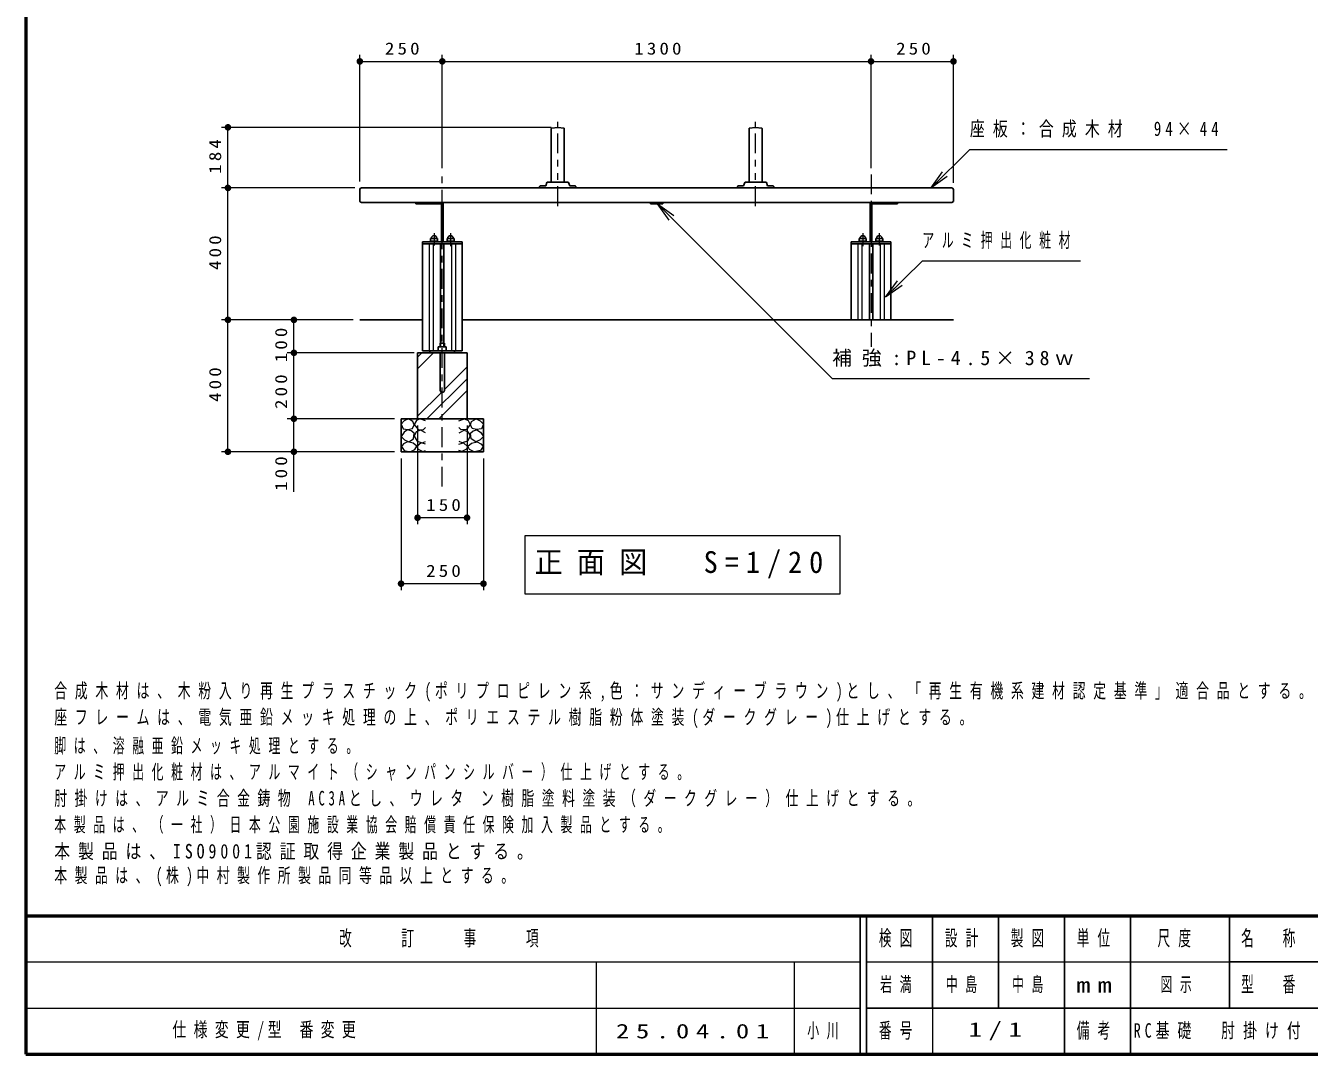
# Model space of a CAD drawing. Units: millimetres on the paper, scale 1:20. Extents: x -365 to 0, y 0 to 257.
# Drawn here: x -365 to -170.4, y 0 to 156 of the extents above; entities that cross this region are included whole.
import ezdxf

# ---------------------------------------------------------------- set-up
doc = ezdxf.new("R2010")
doc.units = ezdxf.units.MM
doc.linetypes.add('USER2', pattern=[6, 3, -1, 1, -1])
doc.linetypes.add('USER3', pattern=[8, 3, -1, 1, -1, 1, -1])
doc.layers.add('1_20', color=7, linetype='Continuous', lineweight=25)
doc.layers.add('LY_4', color=7, linetype='Continuous', lineweight=13)
doc.layers.add('99', color=7, linetype='Continuous')
doc.layers.add('CLASS1', color=7, linetype='Continuous')
doc.styles.add('ＭＳ ゴシック', font='')
doc.styles.get('ＭＳ ゴシック').set_extended_font_data('MS Gothic')

# ---------------------------------------------------------------- blocks, each defined once
blk = doc.blocks.new('filled_dot')
at = {"color": 0, "linetype": 'Continuous', "lineweight": -2, "const_width": 1.25}
blk.add_lwpolyline([(-0.625, 0, 1), (0.625, 0, 1)], format="xyb", close=True, dxfattribs=at)

msp = doc.modelspace()

# ---------------------------------------------------------------- linework, layer by layer
at = {"layer": '1_20', "lineweight": 13}
for p, q in [((-314.336, 132.353), (-314.336, 151.541)), ((-314.336, 150.541), (-301.836, 150.541)), ((-301.836, 134.353), (-301.836, 151.541)), ((-301.836, 150.541), (-236.836, 150.541)), ((-236.836, 134.353), (-236.836, 151.541)), ((-236.836, 150.541), (-224.336, 150.541)), ((-224.336, 132.103), (-224.336, 151.541)), ((-285.336, 140.541), (-335.336, 140.541)), ((-334.336, 131.353), (-334.336, 140.541)), ((-227.751, 131.318), (-225.984, 133.792)), ((-227.751, 131.318), (-225.63, 133.439)), ((-225.276, 133.085), (-227.751, 131.318)), ((-315.086, 131.353), (-335.336, 131.353)), ((-315.086, 131.353), (-335.336, 131.353)), ((-334.336, 111.353), (-334.336, 131.353)), ((-267.439, 126.453), (-269.207, 128.928)), ((-269.207, 128.928), (-266.732, 127.16)), ((-269.207, 128.928), (-267.086, 126.807)), ((-303.836, 122.903), (-303.836, 106.653)), ((-303.221, 122.903), (-303.221, 106.653)), ((-300.451, 122.903), (-300.451, 106.653)), ((-299.836, 122.903), (-299.836, 106.653)), ((-238.836, 122.903), (-238.836, 111.353)), ((-238.221, 122.903), (-238.221, 111.353)), ((-235.451, 122.903), (-235.451, 111.353)), ((-234.836, 122.903), (-234.836, 111.353)), ((-234.617, 114.814), (-232.836, 117.28)), ((-234.617, 114.814), (-232.484, 116.924)), ((-232.133, 116.569), (-234.617, 114.814)), ((-315.336, 111.353), (-335.336, 111.353)), ((-334.336, 91.353), (-334.336, 111.353)), ((-324.336, 106.353), (-324.336, 111.353)), ((-306.586, 106.353), (-325.336, 106.353)), ((-306.086, 106.353), (-325.336, 106.353)), ((-324.336, 96.353), (-324.336, 106.353)), ((-305.586, 103.914), (-303.147, 106.353)), ((-305.586, 105.71), (-304.943, 106.353)), ((-301.519, 100.797), (-298.086, 104.229)), ((-304.166, 96.353), (-298.086, 102.433)), ((-305.586, 96.729), (-301.952, 100.363)), ((-302.37, 96.353), (-298.086, 100.637)), ((-309.086, 96.353), (-325.336, 96.353)), ((-324.336, 85.275), (-324.336, 96.353)), ((-305.586, 95.353), (-305.586, 80.353)), ((-298.086, 95.353), (-298.086, 80.353)), ((-309.086, 91.353), (-335.336, 91.353)), ((-308.086, 90.353), (-308.086, 70.353)), ((-295.586, 90.353), (-295.586, 70.353)), ((-298.086, 81.353), (-305.586, 81.353)), ((-289.337, 78.629), (-289.337, 69.829)), ((-241.537, 78.629), (-289.337, 78.629)), ((-241.537, 69.829), (-241.537, 78.629)), ((-295.586, 71.353), (-308.086, 71.353)), ((-289.337, 69.829), (-241.537, 69.829))]:
    msp.add_line(p, q, dxfattribs=at)
at = {"layer": '1_20'}
for p, q in [((-285.336, 132.228), (-285.336, 140.348)), ((-284.336, 140.541), (-285.293, 140.397)), ((-284.336, 140.541), (-283.379, 140.397)), ((-283.336, 132.228), (-283.336, 140.348)), ((-255.336, 132.228), (-255.336, 140.348)), ((-254.336, 140.541), (-255.293, 140.397)), ((-254.336, 140.541), (-253.379, 140.397)), ((-253.336, 132.228), (-253.336, 140.348)), ((-314.336, 131.103), (-314.336, 129.403)), ((-314.086, 131.353), (-224.586, 131.353)), ((-287.086, 131.353), (-287.075, 131.558)), ((-281.586, 131.353), (-287.086, 131.353)), ((-286.975, 131.653), (-286.202, 131.653)), ((-285.974, 132.164), (-286.155, 131.685)), ((-284.336, 132.228), (-285.88, 132.228)), ((-284.336, 132.228), (-282.792, 132.228)), ((-282.698, 132.164), (-282.517, 131.685)), ((-281.697, 131.653), (-282.47, 131.653)), ((-281.586, 131.353), (-281.597, 131.558)), ((-257.086, 131.353), (-257.075, 131.558)), ((-251.586, 131.353), (-257.086, 131.353)), ((-256.975, 131.653), (-256.202, 131.653)), ((-255.974, 132.164), (-256.155, 131.685)), ((-254.336, 132.228), (-255.88, 132.228)), ((-254.336, 132.228), (-252.792, 132.228)), ((-252.698, 132.164), (-252.517, 131.685)), ((-251.697, 131.653), (-252.47, 131.653)), ((-251.586, 131.353), (-251.597, 131.558)), ((-224.336, 131.103), (-224.336, 129.403)), ((-314.086, 129.153), (-224.586, 129.153)), ((-305.836, 129.153), (-305.836, 128.928)), ((-305.836, 128.928), (-301.949, 128.928)), ((-301.949, 128.928), (-301.949, 123.203)), ((-301.724, 128.928), (-301.724, 123.203)), ((-270.286, 129.153), (-270.286, 128.928)), ((-270.286, 128.928), (-268.386, 128.928)), ((-268.386, 129.153), (-268.386, 128.928)), ((-236.949, 128.928), (-236.949, 123.203)), ((-232.836, 128.928), (-236.724, 128.928)), ((-236.724, 128.928), (-236.724, 123.203)), ((-232.836, 129.153), (-232.836, 128.928)), ((-304.836, 123.203), (-304.836, 106.653)), ((-304.836, 123.203), (-298.836, 123.203)), ((-304.836, 122.903), (-298.836, 122.903)), ((-303.611, 123.703), (-303.611, 123.203)), ((-303.611, 123.703), (-302.561, 123.703)), ((-303.611, 123.303), (-302.561, 123.303)), ((-302.561, 123.703), (-302.561, 123.203)), ((-302.086, 122.903), (-302.086, 107.218)), ((-301.586, 122.903), (-301.586, 107.218)), ((-301.111, 123.703), (-300.061, 123.703)), ((-301.111, 123.703), (-301.111, 123.203)), ((-301.111, 123.303), (-300.061, 123.303)), ((-300.061, 123.703), (-300.061, 123.203)), ((-298.836, 123.203), (-298.836, 106.653)), ((-239.836, 123.203), (-239.836, 111.353)), ((-233.836, 123.203), (-239.836, 123.203)), ((-233.836, 122.903), (-239.836, 122.903)), ((-237.561, 123.703), (-238.611, 123.703)), ((-238.611, 123.703), (-238.611, 123.203)), ((-237.561, 123.303), (-238.611, 123.303)), ((-237.561, 123.703), (-237.561, 123.203)), ((-237.086, 122.903), (-237.086, 111.353)), ((-236.586, 122.903), (-236.586, 111.353)), ((-236.111, 123.703), (-236.111, 123.203)), ((-235.061, 123.703), (-236.111, 123.703)), ((-235.061, 123.303), (-236.111, 123.303)), ((-235.061, 123.703), (-235.061, 123.203)), ((-233.836, 123.203), (-233.836, 111.353)), ((-314.336, 111.353), (-304.836, 111.353)), ((-298.836, 111.353), (-224.336, 111.353)), ((-302.441, 107.268), (-301.231, 107.268)), ((-302.441, 107.268), (-302.441, 106.653)), ((-302.154, 107.841), (-301.519, 107.841)), ((-302.154, 107.841), (-302.154, 107.268)), ((-301.519, 107.841), (-301.519, 107.268)), ((-301.231, 107.268), (-301.231, 106.674)), ((-305.586, 106.353), (-305.586, 96.353)), ((-305.586, 106.353), (-298.086, 106.353)), ((-304.836, 106.653), (-298.836, 106.653)), ((-303.711, 106.653), (-303.711, 106.353)), ((-302.154, 106.353), (-302.154, 100.659)), ((-301.519, 106.353), (-301.519, 100.659)), ((-299.961, 106.653), (-299.961, 106.353)), ((-298.086, 106.353), (-298.086, 96.353)), ((-308.086, 96.353), (-308.086, 91.353)), ((-308.086, 96.353), (-295.586, 96.353)), ((-295.586, 96.353), (-295.586, 91.353)), ((-308.086, 91.353), (-295.586, 91.353))]:
    msp.add_line(p, q, dxfattribs=at)
at = {"layer": '1_20', "linetype": 'USER3', "lineweight": 13}
for p, q in [((-284.336, 128.604), (-284.336, 141.396)), ((-254.336, 128.604), (-254.336, 141.396))]:
    msp.add_line(p, q, dxfattribs=at)
at = {"layer": '1_20', "linetype": 'USER2', "lineweight": 13}
for p, q in [((-301.836, 86.073), (-301.836, 133.403)), ((-236.836, 133.403), (-236.836, 107.278)), ((-303.086, 124.479), (-303.086, 122.64)), ((-300.586, 124.479), (-300.586, 122.501)), ((-238.086, 124.479), (-238.086, 122.501)), ((-235.586, 124.479), (-235.586, 122.64))]:
    msp.add_line(p, q, dxfattribs=at)
at = {"layer": '1_20', "lineweight": 13}
for points in [[(-227.751, 131.318), (-221.864, 137.205), (-182.85, 137.205)], [(-269.207, 128.928), (-242.732, 102.453), (-203.718, 102.453)], [(-234.617, 114.814), (-229.055, 120.318), (-205.055, 120.318)], [(-304.365, 96.038), (-305.221, 96.355), (-305.76, 96.086), (-306.076, 95.484), (-305.49, 94.723), (-304.714, 94.66), (-304.365, 95.056)], [(-299.307, 96.038), (-298.451, 96.355), (-297.913, 96.086), (-297.596, 95.484), (-298.182, 94.723), (-298.958, 94.66), (-299.307, 95.056)], [(-304.381, 94.232), (-305.142, 94.628), (-305.775, 94.375), (-306.076, 93.725), (-305.633, 92.949), (-304.872, 92.711), (-304.381, 92.917)], [(-299.291, 94.232), (-298.53, 94.628), (-297.897, 94.375), (-297.596, 93.725), (-298.039, 92.949), (-298.8, 92.711), (-299.291, 92.917)], [(-304.365, 92.505), (-305.031, 92.711), (-305.68, 92.157), (-305.506, 91.761), (-304.777, 91.396), (-304.365, 91.555)], [(-299.307, 92.505), (-298.641, 92.711), (-297.992, 92.157), (-298.166, 91.761), (-298.895, 91.396), (-299.307, 91.555)]]:
    msp.add_lwpolyline(points, dxfattribs=at)
for points in [[(-306.964, 96.323), (-307.597, 96.022), (-308.073, 95.547), (-307.772, 94.85), (-307.043, 94.707), (-306.346, 94.866), (-306.092, 95.452), (-306.282, 95.959)], [(-296.708, 96.323), (-296.075, 96.022), (-295.6, 95.547), (-295.901, 94.85), (-296.629, 94.707), (-297.326, 94.866), (-297.58, 95.452), (-297.39, 95.959)], [(-307.09, 94.676), (-307.629, 94.327), (-308.073, 93.646), (-307.566, 93.186), (-306.9, 92.87), (-306.203, 93.313), (-306.124, 94.153), (-306.532, 94.515)], [(-296.582, 94.676), (-296.043, 94.327), (-295.6, 93.646), (-296.106, 93.186), (-296.772, 92.87), (-297.469, 93.313), (-297.548, 94.153), (-297.14, 94.515)], [(-307.131, 92.879), (-307.7, 92.56), (-308.038, 92.137), (-307.634, 91.571), (-306.692, 91.368), (-305.976, 91.687), (-305.703, 92.192), (-306.242, 92.648)], [(-296.541, 92.879), (-295.972, 92.56), (-295.634, 92.137), (-296.038, 91.571), (-296.98, 91.368), (-297.696, 91.687), (-297.969, 92.192), (-297.43, 92.648)]]:
    msp.add_lwpolyline(points, close=True, dxfattribs=at)
at = {"layer": '1_20'}
for centre, radius, start, end in [((-285.286, 140.348), 0.05, 98.53077, 180), ((-283.386, 140.348), 0.05, 0, 81.46923), ((-255.286, 140.348), 0.05, 98.53077, 180), ((-253.386, 140.348), 0.05, 0, 81.46923), ((-314.086, 131.103), 0.25, 90, 180), ((-286.975, 131.553), 0.1, 90, 177), ((-286.202, 131.703), 0.05, 270, 339.20314), ((-285.88, 132.128), 0.1, 90, 159.20314), ((-282.792, 132.128), 0.1, 20.79686, 90), ((-282.47, 131.703), 0.05, 200.79686, 270), ((-281.697, 131.553), 0.1, 3, 90), ((-256.975, 131.553), 0.1, 90, 177), ((-256.202, 131.703), 0.05, 270, 339.20314), ((-255.88, 132.128), 0.1, 90, 159.20314), ((-252.792, 132.128), 0.1, 20.79686, 90), ((-252.47, 131.703), 0.05, 200.79686, 270), ((-251.697, 131.553), 0.1, 3, 90), ((-224.586, 131.103), 0.25, 0, 89.99998), ((-314.086, 129.403), 0.25, 179.99999, 270), ((-301.949, 128.928), 0.225, 0, 90), ((-236.724, 128.928), 0.225, 90, 180), ((-224.586, 129.403), 0.25, 270, 0.00001), ((-303.086, 123.703), 0.425, 0, 180), ((-300.586, 123.703), 0.425, 0, 180), ((-238.086, 123.703), 0.425, 360, 180), ((-235.586, 123.703), 0.425, 360, 180), ((-301.836, 100.659), 0.318, 180, 0)]:
    msp.add_arc(centre, radius, start, end, dxfattribs=at)
at = {"layer": 'LY_4', "lineweight": 50}
for p, q in [((-365, 257), (-365, 0)), ((-365, 21), (0, 21)), ((-365, 0), (0, 0))]:
    msp.add_line(p, q, dxfattribs=at)
at = {"layer": 'LY_4', "lineweight": 25}
for p, q in [((-238.5, 21), (-238.5, 0)), ((-237.5, 21), (-237.5, 0)), ((-227.5, 21), (-227.5, 7)), ((-217.5, 21), (-217.5, 7)), ((-207.5, 21), (-207.5, 0)), ((-197.5, 21), (-197.5, 7)), ((-182.5, 21), (-182.5, 7)), ((-182.5, 14), (-70, 14)), ((-237.5, 7), (0, 7)), ((-197.5, 7), (-197.5, 0))]:
    msp.add_line(p, q, dxfattribs=at)
at = {"layer": 'LY_4'}
for p, q in [((-365, 14), (-238.5, 14)), ((-278.5, 14), (-278.5, 0)), ((-248.5, 14), (-248.5, 0)), ((-237.5, 14), (-182.5, 14)), ((-365, 7), (-238.5, 7)), ((-227.5, 7), (-227.5, 0))]:
    msp.add_line(p, q, dxfattribs=at)

# ---------------------------------------------------------------- block references
at = {"layer": '1_20', "lineweight": 13, "xscale": 0.4, "yscale": 0.4}
for p in [(-314.336, 150.541), (-305.586, 81.353), (-308.086, 71.353)]:
    msp.add_blockref('filled_dot', p, dxfattribs=at)
for p, rotation in [((-301.836, 150.541), 180), ((-236.836, 150.541), 180), ((-224.336, 150.541), 180), ((-334.336, 140.541), 270), ((-334.336, 131.353), 270), ((-334.336, 131.353), 90), ((-334.336, 111.353), 270), ((-324.336, 111.353), 270), ((-324.336, 106.353), 270), ((-324.336, 106.353), 90), ((-324.336, 96.353), 270), ((-324.336, 96.353), 90), ((-334.336, 91.353), 90), ((-324.336, 91.353), 90), ((-298.086, 81.353), 180), ((-295.586, 71.353), 180)]:
    msp.add_blockref('filled_dot', p, dxfattribs=dict(at, rotation=rotation))

# ---------------------------------------------------------------- texts
at = {"layer": '1_20', "style": 'ＭＳ ゴシック'}
for s, insert, char_height, attachment_point in [('\\T1.33;\\W1.15;250', (-307.671, 151.541), 1.833, 8), ('\\T1.33;\\W1.15;1300', (-268.915, 151.541), 1.833, 8), ('\\T1.33;\\W1.15;250', (-230.171, 151.541), 1.833, 8), ('\\T1.55;\\W0.75;座板：合成木材\u300094×44', (-221.85, 140.205), 2.199, 4), ('\\T1.64;\\W0.6;アルミ押出化粧材', (-229.055, 123.318), 2.199, 4), ('\\T1.5;補強:PL-4.5×38ｗ', (-242.718, 105.453), 2.199, 4), ('\\T1.33;\\W1.15;150', (-301.415, 82.353), 1.833, 8), ('\\T1.5;\\W0.95;正面図\u3000S=1/20', (-265.437, 74.229), 3.299, 5), ('\\T1.33;\\W1.15;250', (-301.421, 72.353), 1.833, 8)]:
    msp.add_mtext(s, dxfattribs=dict(at, insert=insert, char_height=char_height, attachment_point=attachment_point))
at = {"layer": '1_20', "char_height": 1.833, "attachment_point": 8, "rotation": 90, "style": 'ＭＳ ゴシック'}
for s, insert in [('\\T1.33;\\W1.15;184', (-335.336, 136.364)), ('\\T1.33;\\W1.15;400', (-335.336, 121.77)), ('\\T1.33;\\W1.15;100', (-325.336, 107.779)), ('\\T1.33;\\W1.15;400', (-335.336, 101.77)), ('\\T1.33;\\W1.15;200', (-325.336, 100.699)), ('\\T1.33;\\W1.15;100', (-325.336, 88.275))]:
    msp.add_mtext(s, dxfattribs=dict(at, insert=insert))
at = {"layer": '99', "char_height": 2.199, "style": 'ＭＳ ゴシック'}
for s, insert, attachment_point in [('\\T1.64;\\W0.6;岩満', (-232.5, 10.5), 5), ('\\T1.64;\\W0.6;中島', (-225.5, 10.5), 4), ('\\T1.64;\\W0.6;中島', (-212.5, 10.5), 5), ('\\T1.64;\\W0.6;図示', (-190, 10.5), 5), ('\\T1.53;\\W0.7;仕様変更/型\\~番変更', (-342.75, 3.5), 4), ('\\T1.5;\\W1.35;25.04.01', (-275.5, 3.5), 4), ('\\T1.64;\\W0.6;小川', (-246.5, 3.5), 4), ('\\T1.5;\\W1.35;1/1', (-217.5, 3.5), 5), ('\\T1.58;\\W0.7;RC基礎\u3000肘掛け付', (-197, 3.5), 4)]:
    msp.add_mtext(s, dxfattribs=dict(at, insert=insert, attachment_point=attachment_point))
at = {"layer": 'CLASS1', "char_height": 2.199, "attachment_point": 7, "style": 'ＭＳ ゴシック'}
for s, insert in [('\\T1.6;\\W0.65;合成木材は、木粉入り再生プラスチック(ポリプロピレン系,色：サンディーブラウン)とし、「再生有機系建材認定基準」適合品とする。', (-360.661, 53.45)), ('\\T1.6;\\W0.65;座フレームは、電気亜鉛メッキ処理の上、ポリエステル樹脂粉体塗装(ダークグレー)仕上げとする。', (-360.661, 49.45)), ('\\T1.64;\\W0.6;脚は、溶融亜鉛メッキ処理とする。', (-360.661, 45.45)), ('\\T1.64;\\W0.6;アルミ押出化粧材は、アルマイト（シャンパンシルバー）仕上げとする。', (-360.661, 41.45)), ('\\T1.58;\\W0.65;肘掛けは、アルミ合金鋳物\\~AC3Aとし、ウレタ\\~ン樹脂塗料塗装（ダークグレー）仕上げとする。', (-360.661, 37.45)), ('\\T1.64;\\W0.6;本製品は、（一社）日本公園施設業協会賠償責任保険加入製品とする。', (-360.661, 33.45)), ('\\T1.5;\\W0.8;本製品は、ISO9001認証取得企業製品とする。', (-360.661, 29.45)), ('\\T1.58;\\W0.65;本製品は、(株)中村製作所製品同等品以上とする。', (-360.661, 25.45))]:
    msp.add_mtext(s, dxfattribs=dict(at, insert=insert))
at = {"layer": 'LY_4', "char_height": 2.346, "attachment_point": 5, "style": 'ＭＳ ゴシック'}
for s, insert in [('\\T1.64;\\W0.6;改\u3000\u3000訂\u3000\u3000事\u3000\u3000項', (-301.75, 17.5)), ('\\T1.64;\\W0.6;検図', (-232.5, 17.5)), ('\\T1.64;\\W0.6;設計', (-222.5, 17.5)), ('\\T1.64;\\W0.6;製図', (-212.5, 17.5)), ('\\T1.64;\\W0.6;単位', (-202.5, 17.5)), ('\\T1.64;\\W0.6;尺度', (-190.25, 17.5)), ('\\T1.64;\\W0.6;名\u3000称', (-176, 17.5)), ('\\T1.64;\\W0.6;型\u3000番', (-176, 10.5)), ('\\T1.5;\\W1.35;mm', (-202.5, 10.5)), ('\\T1.64;\\W0.6;番号', (-232.5, 3.5)), ('\\T1.64;\\W0.6;備考', (-202.5, 3.5))]:
    msp.add_mtext(s, dxfattribs=dict(at, insert=insert))

doc.saveas('drawing.dxf')
